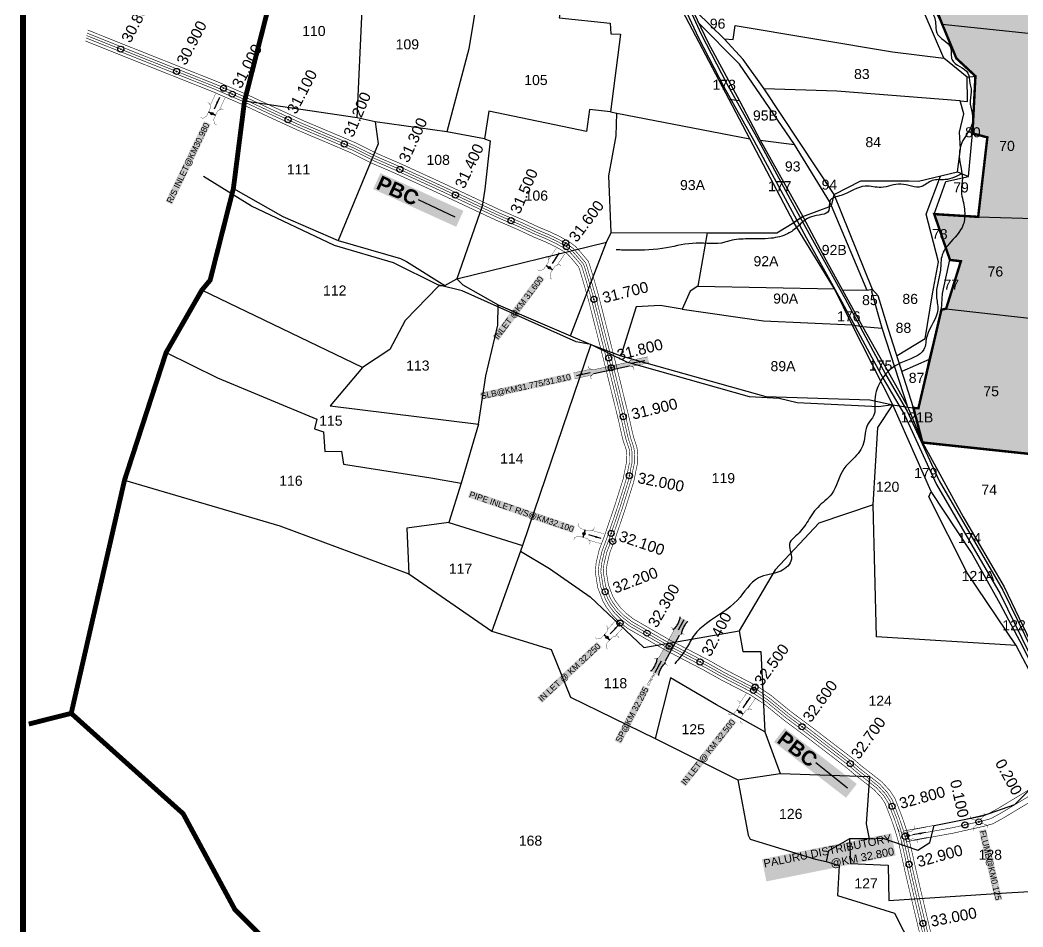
# Model space of a CAD drawing. Header units: inches. Extents: x 198958 to 218693, y 1596361 to 1611769.
# Drawn here: x 199244 to 200891, y 1601544 to 1603033 of the extents above; entities that cross this region are included whole.
import ezdxf
from ezdxf.enums import TextEntityAlignment as Align

# ---------------------------------------------------------------- set-up
doc = ezdxf.new("R2010")
doc.units = ezdxf.units.IN
doc.header["$LTSCALE"] = 15
doc.header["$MEASUREMENT"] = 0
doc.header["$PDMODE"] = 32
doc.header["$PDSIZE"] = 10
doc.linetypes.add('ACAD_ISO02W100', pattern=[15, 12, -3])
doc.linetypes.add('HIDDEN2', pattern=[0.1875, 0.125, -0.0625])
for name, color, linetype in [('CANAL1', 7, 'Continuous'), ('CSMark', 72, 'Continuous'), ('PAPER SIZE', 5, 'Continuous'), ('PLOT', 7, 'Continuous'), ('PLOT NO', 7, 'Continuous'), ('PLOTS NO', 7, 'Continuous'), ('ROAD', 1, 'Continuous'), ('STREAM', 4, 'Continuous'), ('STRUCTURE', 5, 'Continuous'), ('text2', 7, 'Continuous'), ('VILLAGE BOUNDAY', 5, 'Continuous'), ('WUA-11', 3, 'Continuous')]:
    doc.layers.add(name, color=color, linetype=linetype)
doc.styles.get("Standard").update_dxf_attribs({"font": 'arial.ttf'})
doc.dimstyles.get("Standard").update_dxf_attribs({"dimtxt": 0.18, "dimasz": 0.18, "dimexe": 0.18, "dimexo": 0.0625, "dimgap": 0.09, "dimtad": 0, "dimtih": 1, "dimtoh": 1, "dimdec": 4, "dimzin": 0, "dimdsep": 46, "dimtxsty": 'Standard', "dimcen": 0.09, "dimadec": 0, "dimazin": 0, "dimtfac": 1, "dimtdec": 4, "dimtofl": 0, "dimtmove": 0, "dimatfit": 3, "dimfxl": 1, "dimtolj": 1, "dimtzin": 0, "dimarcsym": 0})

# ---------------------------------------------------------------- blocks, each defined once
blk = doc.blocks.new('FLUME')
at = {"layer": 'STRUCTURE'}
for points in [[(-12.6, 11, 0.628, 0.628, 0), (-8.6, 11.2, 0.628, 0.628, 0), (-4.4, 5.4, 0.628, 0.628, 0), (-4, -5.7, 0.628, 0.628, 0), (-7.7, -11.8, 0.628, 0.628, 0), (-11.7, -12, 0, 0, 0)], [(12.6, -11, 0.628, 0.628, 0), (8.6, -11.2, 0.628, 0.628, 0), (4.4, -5.4, 0.628, 0.628, 0), (4, 5.7, 0.628, 0.628, 0), (7.7, 11.8, 0.628, 0.628, 0), (11.7, 12, 0, 0, 0)]]:
    blk.add_lwpolyline(points, format="xyseb", dxfattribs=at)
at = {"layer": 'text2', "color": 2, "linetype": 'Continuous'}
blk.add_circle((0, 0), 1.15, dxfattribs=at)
blk = doc.blocks.new('SP')
at = {"layer": 'STRUCTURE'}
h = blk.add_hatch(dxfattribs=at)
h.set_pattern_fill('DASH', color=256, scale=8, style=0)
edge = h.paths.add_edge_path()
edge.add_spline(control_points=[(769825.7, 1706742.1), (769825.3, 1706741.8), (769823.8, 1706740.8), (769820.9, 1706740.3), (769817, 1706739.7), (769811.4, 1706738.9), (769804, 1706739.7), (769798.4, 1706741), (769795.6, 1706741.6)], knot_values=[0, 0, 0, 0, 1.613557, 5.24513, 8.624976, 13.470124, 22.190216, 30.746377, 30.746377, 30.746377, 30.746377], degree=3, periodic=0)
edge.add_line((769795.6, 1706741.6), (769792.6, 1706739.6))
edge.add_line((769792.6, 1706739.6), (769732.6, 1706739.6))
edge.add_line((769732.6, 1706739.6), (769729.6, 1706741.6))
edge.add_spline(control_points=[(769729.6, 1706741.6), (769726.9, 1706740.9), (769721.3, 1706739.5), (769713.9, 1706738.5), (769708.3, 1706739.1), (769704.4, 1706739.6), (769701.5, 1706740), (769700, 1706741), (769699.5, 1706741.3)], knot_values=[0, 0, 0, 0, 8.556161, 17.276253, 22.121402, 25.501247, 29.13282, 30.746377, 30.746377, 30.746377, 30.746377], degree=3, periodic=0)
edge.add_line((769699.5, 1706741.3), (769699.5, 1706722.1))
edge.add_spline(control_points=[(769699.5, 1706722.1), (769700, 1706722.4), (769701.4, 1706723.4), (769704.3, 1706724), (769708.2, 1706724.5), (769713.8, 1706725.3), (769721.2, 1706724.5), (769726.8, 1706723.3), (769729.6, 1706722.6)], knot_values=[0, 0, 0, 0, 1.613557, 5.24513, 8.624976, 13.470124, 22.190216, 30.746377, 30.746377, 30.746377, 30.746377], degree=3, periodic=0)
edge.add_line((769729.6, 1706722.6), (769732.6, 1706724.6))
edge.add_line((769732.6, 1706724.6), (769792.6, 1706724.6))
edge.add_line((769792.6, 1706724.6), (769795.6, 1706722.6))
edge.add_spline(control_points=[(769795.6, 1706722.6), (769798.4, 1706723.3), (769803.9, 1706724.8), (769811.3, 1706725.8), (769817, 1706725.1), (769820.9, 1706724.7), (769823.8, 1706724.2), (769825.2, 1706723.3), (769825.7, 1706723)], knot_values=[0, 0, 0, 0, 8.556161, 17.276253, 22.121402, 25.501247, 29.13282, 30.746377, 30.746377, 30.746377, 30.746377], degree=3, periodic=0)
edge.add_line((769825.7, 1706723), (769825.7, 1706742.1))
h.paths.add_polyline_path([(769764.2, 1706732.1, -1), (769761.1, 1706732.1, -1)], flags=0)
h.paths.add_polyline_path([(769761.1, 1706732.1, 1), (769764.2, 1706732.1, 1)], flags=16)
at = {"layer": 'STRUCTURE', "const_width": 0.628}
for points in [[(769726.6, 1706747.6), (769726.6, 1706743.6), (769732.6, 1706739.6), (769792.6, 1706739.6), (769798.6, 1706743.6), (769798.6, 1706747.6)], [(769726.6, 1706716.6), (769726.6, 1706720.6), (769732.6, 1706724.6), (769792.6, 1706724.6), (769798.6, 1706720.6), (769798.6, 1706716.6)]]:
    blk.add_lwpolyline(points, dxfattribs=at)
at = {"layer": 'STRUCTURE', "color": 3}
blk.add_lwpolyline([(769732.6, 1706724.6), (769792.6, 1706724.6)], dxfattribs=at)
blk.add_lwpolyline([(769732.6, 1706724.6), (769792.6, 1706724.6)], dxfattribs=at)
at = {"layer": 'STRUCTURE', "color": 0}
blk.add_circle((769762.6, 1706732.1), 1.55, dxfattribs=at)
at = {"layer": 'STRUCTURE'}
for points in [[(769699.5, 1706741.3), (769700.9, 1706740.5), (769704.4, 1706739.6), (769707.8, 1706739.2), (769712.6, 1706738.8), (769721.3, 1706739.7), (769729.6, 1706741.6)], [(769825.7, 1706742.1), (769824.3, 1706741.3), (769820.8, 1706740.3), (769817.5, 1706739.8), (769812.7, 1706739.2), (769804, 1706739.9), (769795.6, 1706741.6)], [(769699.5, 1706722.1), (769700.9, 1706723), (769704.4, 1706724), (769707.7, 1706724.5), (769712.5, 1706725), (769721.2, 1706724.4), (769729.6, 1706722.6)], [(769825.7, 1706723), (769824.3, 1706723.8), (769820.8, 1706724.7), (769817.4, 1706725.1), (769812.6, 1706725.5), (769803.9, 1706724.6), (769795.6, 1706722.6)]]:
    blk.add_spline(points, degree=3, dxfattribs=at)
at = {"layer": 'STRUCTURE', "color": 0}
blk.add_text('STREAM', height=5, dxfattribs=at).set_placement((769684.3, 1706732.1), align=Align.MIDDLE_CENTER)
for points in [[(769727.4, 1706732.1), (769700.8, 1706732.1)], [(769824.4, 1706732.1), (769800.5, 1706732.1)]]:
    blk.add_leader(points, dimstyle='Standard', override={"dimasz": 10, "dimgap": 0.09, "dimtad": 0}, dxfattribs=at)
blk = doc.blocks.new('OT')
at = {"layer": 'STRUCTURE', "color": 190}
for points, const_width in [([(769775.2, 1706601.8), (769775.2, 1706597.8), (769769.2, 1706593.8), (769761.8, 1706593.8), (769754.4, 1706593.8), (769748.4, 1706597.8), (769748.4, 1706601.8)], 0.5), ([(769751.4, 1706595.8), (769729.4, 1706595.8)], 0.5), ([(769748.4, 1706573), (769748.4, 1706577), (769754.4, 1706581), (769761.8, 1706581), (769761.8, 1706581), (769761.8, 1706581), (769769.2, 1706581), (769775.2, 1706577), (769775.2, 1706573)], 0.5), ([(769761.8, 1706593.8), (769761.8, 1706581)], 2.5), ([(769751.4, 1706579), (769729.4, 1706579)], 0.5)]:
    blk.add_lwpolyline(points, dxfattribs=dict(at, const_width=const_width))
at = {"layer": 'STRUCTURE', "color": 0}
blk.add_circle((769761.8, 1706587.4), 1.87, dxfattribs=at)
blk.add_leader([(769732.6, 1706587.4), (769753.8, 1706587.4)], dimstyle='Standard', override={"dimasz": 10, "dimgap": 0.09, "dimtad": 0}, dxfattribs=at)
blk = doc.blocks.new('SLB')
at = {"layer": 'STRUCTURE'}
h = blk.add_hatch(dxfattribs=at)
h.set_pattern_fill('DOTS', color=6, scale=20, angle=320.3722, style=0)
h.set_pattern_definition([(320.372247934, (-159.4327, -72.9564), (1.2786241598, 0.5641323054), [0, -1.25])])
h.paths.add_polyline_path([(769699.5, 1706871.1), (769699.5, 1706861.1), (769729.1, 1706861.1), (769732.1, 1706863.1), (769792.1, 1706863.1), (769795.1, 1706861.1), (769824.7, 1706861.1), (769824.7, 1706871.1), (769795.1, 1706871.1), (769792.1, 1706869.1), (769732.1, 1706869.1), (769729.1, 1706871.1)])
at = {"layer": 'STRUCTURE', "color": 6, "const_width": 0.628}
for points in [[(769726.1, 1706877.1), (769726.1, 1706873.1), (769732.1, 1706869.1), (769792.1, 1706869.1), (769798.1, 1706873.1), (769798.1, 1706877.1)], [(769726.1, 1706855.1), (769726.1, 1706859.1), (769732.1, 1706863.1), (769792.1, 1706863.1), (769798.1, 1706859.1), (769798.1, 1706855.1)]]:
    blk.add_lwpolyline(points, dxfattribs=at)
at = {"layer": 'STRUCTURE', "color": 6, "linetype": 'ACAD_ISO02W100', "ltscale": 0.5, "const_width": 0.5}
for points in [[(769699.5, 1706871.1), (769729.1, 1706871.1)], [(769699.5, 1706861.1), (769729.1, 1706861.1)], [(769795.1, 1706871.1), (769824.7, 1706871.1)], [(769795.1, 1706861.1), (769824.7, 1706861.1)]]:
    blk.add_lwpolyline(points, dxfattribs=at)
at = {"layer": 'STRUCTURE', "color": 6}
blk.add_lwpolyline([(769732.1, 1706863.1), (769792.1, 1706863.1)], dxfattribs=at)
blk.add_lwpolyline([(769732.1, 1706863.1), (769792.1, 1706863.1)], dxfattribs=at)
at = {"layer": 'STRUCTURE', "color": 0}
blk.add_circle((769762.1, 1706866.1), 1.24, dxfattribs=at)
for points in [[(769703.8, 1706866), (769726.7, 1706866)], [(769818.6, 1706865.8), (769795.7, 1706865.8)]]:
    blk.add_leader(points, dimstyle='Standard', override={"dimasz": 10, "dimgap": 0.09, "dimtad": 0}, dxfattribs=at)
blk = doc.blocks.new('PBC')
at = {"layer": 'STRUCTURE', "color": 5, "insert": (13.6, 8.7), "char_height": 30, "width": 181.057, "attachment_point": 1, "rotation": 325.6347, "bg_fill": 1, "box_fill_scale": 1.1, "bg_fill_color": 7, "bg_fill_true_color": 16777215, "bg_fill_transparency": 0}
blk.add_mtext('{\\fArial|b1|i0|c0|p34;\\C256;PBC}', dxfattribs=at)
at = {"layer": 'PAPER SIZE'}
blk.add_leader([(148.6, -102.5), (80.6, -54.7)], dimstyle='Standard', override={"dimasz": 40, "dimgap": 0.09, "dimtad": 0, "dimtfill": 2, "dimtfillclr": 5}, dxfattribs=at)

msp = doc.modelspace()

# ---------------------------------------------------------------- hatches: boundary and pattern name
at = {"layer": 'PLOTS NO'}
h = msp.add_hatch(color=2, dxfattribs=at)
h.dxf.hatch_style = 1
h.paths.add_polyline_path([(200725.6, 1602339.5), (200710.8, 1602396.2), (200719, 1602395.7), (200756.8, 1602557.6), (200764.5, 1602559.1), (200788.7, 1602637), (200770.8, 1602639.2), (200745, 1602714.4), (200817.1, 1602709.9), (200832.2, 1602840.4), (200807.8, 1602846.8), (200812.6, 1602940.9), (200781.3, 1602970.1), (200758.1, 1603026.1), (200711.8, 1603141.3), (200704, 1603241.1), (200682.8, 1603267.8), (200681.4, 1603301.6), (200631.5, 1603376.9), (200565.4, 1603381.9), (200585.6, 1603341.4), (200583.2, 1603337.8), (200544.1, 1603390.1), (200491.1, 1603496.7), (200549.6, 1603576.1), (200560.3, 1603651.8), (200552.9, 1603692.6), (200569.6, 1603729.8), (200921.3, 1603693.6), (200930.2, 1603710.2), (200997.1, 1603705.1), (201005, 1603774.3), (201017.6, 1603874.8), (201093.3, 1603861.2), (201264.2, 1603824.2), (201296.7, 1603810.5), (201301.3, 1603808.7), (201393.5, 1603788.6), (201410.8, 1603786.7), (201566.6, 1603764.8), (201700.1, 1603744.8), (201689.9, 1603705), (201672.5, 1603646.1), (201612.7, 1603461.2), (201567.8, 1603330.8), (201519.4, 1603186.5), (201478.2, 1603069.5), (201422, 1602914.1), (201342.4, 1602695.7), (201292.9, 1602556.5), (201219.9, 1602362.9), (201195, 1602323.1), (200956.3, 1602329), (200947, 1602329), (200948.7, 1602315.7)])

# ---------------------------------------------------------------- linework, layer by layer
at = {"color": 3}
for p in [(199409.3, 1602985.2), (199578, 1602921, 56), (199592.4, 1602911.3), (199684.1, 1602869.4), (200140, 1602667, 53), (200186.2, 1602574.5), (200214.6, 1602462.1), (200217, 1602177, 50), (200229, 1602043, 49), (200310, 1602005, 48), (200451, 1601938, 46), (200448.2, 1601932.6), (200697, 1601693, 45), (200726.4, 1601550)]:
    msp.add_point(p, dxfattribs=at)
at = {"layer": 'CANAL1', "color": 5, "const_width": 1}
for points in [[(199353.9, 1603011.6), (199410.8, 1602988.9), (199442.5, 1602976.2), (199565.8, 1602927.2), (199615.8, 1602905.6), (199657.4, 1602886.1), (199685.7, 1602873), (199706.8, 1602863.4), (199755.6, 1602842.7), (199792.2, 1602827.1), (199827.5, 1602809.6), (199865.5, 1602793.1), (199938.9, 1602759.4), (200029.2, 1602717), (200067.6, 1602700.5), (200092.7, 1602688.7), (200111.7, 1602680.8), (200128.6, 1602672.7), (200144.1, 1602664), (200152.2, 1602658), (200160.3, 1602649), (200172.6, 1602634.3), (200175.1, 1602627.5), (200176.8, 1602621.6), (200180.8, 1602608.4), (200189.2, 1602579.1), (200190.1, 1602575.5), (200217.9, 1602465.6), (200239.9, 1602375.7), (200245, 1602353.2), (200247, 1602345.3), (200249.5, 1602338.2), (200252, 1602329.9), (200253, 1602322.4), (200252.6, 1602315.7), (200252.6, 1602305.5), (200252.5, 1602304.7), (200250.1, 1602293.5), (200250, 1602292.6), (200246.9, 1602276.6), (200232.9, 1602231.9), (200215.6, 1602181), (200207.4, 1602159.5), (200202.7, 1602140.1), (200201.5, 1602127.6), (200205.2, 1602104.6), (200212.7, 1602084.8), (200217.3, 1602076.7), (200226.3, 1602064.7), (200236.2, 1602055), (200249, 1602045.2), (200310.3, 1602009.9), (200372.9, 1601977.3), (200400.9, 1601961.6), (200450, 1601936.1), (200450.8, 1601935.8), (200473.6, 1601920.5), (200506.3, 1601893.9), (200539, 1601869.6), (200600.7, 1601822.4), (200610.5, 1601814.8), (200623.4, 1601803.8), (200638.5, 1601792), (200655.6, 1601778.6), (200668.4, 1601764.6), (200676.1, 1601752.6), (200679.9, 1601742.9), (200686.9, 1601724.7), (200693.7, 1601704.9), (200699.1, 1601685.8), (200711.5, 1601630.5), (200720.6, 1601591.7), (200730.3, 1601550.9), (200740.5, 1601508.2)], [(199352.2, 1603003.6), (199407.8, 1602981.5), (199439.5, 1602968.8), (199562.7, 1602919.8), (199612.5, 1602898.3), (199654, 1602878.8), (199682.4, 1602865.7), (199703.5, 1602856), (199752.5, 1602835.3), (199788.8, 1602819.9), (199824.1, 1602802.3), (199862.2, 1602785.8), (199935.6, 1602752.2), (200025.9, 1602709.8), (200064.3, 1602693.2), (200089.5, 1602681.4), (200108.5, 1602673.5), (200124.9, 1602665.6), (200139.7, 1602657.3), (200146.8, 1602652), (200154.3, 1602643.8), (200165.6, 1602630.3), (200167.5, 1602625), (200169.1, 1602619.4), (200173.1, 1602606.2), (200181.5, 1602577), (200182.3, 1602573.6), (200210.1, 1602463.7), (200232.1, 1602373.9), (200237.2, 1602351.3), (200239.3, 1602343), (200241.9, 1602335.7), (200244.2, 1602328.2), (200244.9, 1602322.2), (200244.6, 1602315.9), (200244.6, 1602305.8), (200242.1, 1602294.6), (200242.1, 1602293.6), (200239.1, 1602278.6), (200225.3, 1602234.4), (200208, 1602183.8), (200199.7, 1602161.9), (200194.8, 1602141.4), (200193.4, 1602127.3), (200197.4, 1602102.5), (200205.4, 1602081.4), (200210.6, 1602072.3), (200220.3, 1602059.4), (200231, 1602048.9), (200244.5, 1602038.5), (200306.5, 1602002.8), (200369.1, 1601970.2), (200397.1, 1601954.5), (200446.4, 1601929), (200446.7, 1601928.9), (200468.8, 1601914.1), (200501.4, 1601887.6), (200534.2, 1601863.3), (200595.9, 1601816), (200605.5, 1601808.6), (200618.4, 1601797.6), (200633.6, 1601785.7), (200650.1, 1601772.7), (200662, 1601759.7), (200668.9, 1601748.9), (200672.4, 1601740), (200679.4, 1601722), (200686.1, 1601702.5), (200691.4, 1601683.8), (200703.7, 1601628.7), (200712.8, 1601589.8), (200722.5, 1601549), (200732.7, 1601506.3)]]:
    msp.add_lwpolyline(points, dxfattribs=at)
at = {"layer": 'CANAL1', "color": 200, "const_width": 1}
for points in [[(199355, 1603016.6), (199412.6, 1602993.5), (199444.3, 1602980.9), (199567.7, 1602931.8), (199617.8, 1602910.1), (199659.5, 1602890.6), (199687.8, 1602877.6), (199708.8, 1602867.9), (199757.6, 1602847.3), (199794.3, 1602831.7), (199829.6, 1602814.1), (199867.5, 1602797.7), (199941, 1602764), (200031.2, 1602721.6), (200069.6, 1602705.1), (200094.8, 1602693.3), (200113.8, 1602685.4), (200130.9, 1602677.2), (200146.8, 1602668.2), (200155.6, 1602661.7), (200164.1, 1602652.3), (200177, 1602636.9), (200179.8, 1602629), (200181.6, 1602623.1), (200185.6, 1602609.9), (200194, 1602580.4), (200194.9, 1602576.7), (200222.7, 1602466.9), (200244.8, 1602376.9), (200249.8, 1602354.4), (200251.8, 1602346.8), (200254.2, 1602339.8), (200256.9, 1602331), (200258, 1602322.6), (200257.6, 1602315.6), (200257.6, 1602305.4), (200257.5, 1602304), (200255.1, 1602292.8), (200255, 1602292), (200251.7, 1602275.4), (200237.6, 1602230.4), (200220.3, 1602179.3), (200212.1, 1602158.1), (200207.7, 1602139.2), (200206.5, 1602127.7), (200210, 1602105.9), (200217.2, 1602086.9), (200221.5, 1602079.4), (200230.1, 1602068), (200239.5, 1602058.8), (200251.8, 1602049.3), (200312.7, 1602014.2), (200375.3, 1601981.7), (200403.2, 1601966), (200452.3, 1601940.6), (200453.3, 1601940.1), (200476.6, 1601924.6), (200509.4, 1601897.9), (200542, 1601873.6), (200603.8, 1601826.3), (200613.7, 1601818.7), (200626.6, 1601807.6), (200641.6, 1601796), (200659, 1601782.3), (200672.4, 1601767.7), (200680.6, 1601754.9), (200684.5, 1601744.7), (200691.6, 1601726.4), (200698.5, 1601706.4), (200704, 1601687), (200716.4, 1601631.6), (200725.5, 1601592.8), (200735.2, 1601552), (200745.3, 1601509.4)], [(199351.2, 1602998.7), (199405.9, 1602976.8), (199437.7, 1602964.1), (199560.8, 1602915.2), (199610.4, 1602893.7), (199651.9, 1602874.3), (199680.3, 1602861.2), (199701.5, 1602851.5), (199750.5, 1602830.7), (199786.7, 1602815.3), (199822, 1602797.8), (199860.2, 1602781.3), (199933.5, 1602747.6), (200023.9, 1602705.2), (200062.2, 1602688.6), (200087.5, 1602676.8), (200106.4, 1602668.9), (200122.6, 1602661.2), (200137, 1602653.1), (200143.4, 1602648.3), (200150.5, 1602640.5), (200161.1, 1602627.7), (200162.7, 1602623.4), (200164.3, 1602617.9), (200168.3, 1602604.8), (200176.6, 1602575.7), (200177.5, 1602572.3), (200205.3, 1602462.5), (200227.3, 1602372.8), (200232.3, 1602350.1), (200234.5, 1602341.5), (200237.1, 1602334.2), (200239.3, 1602327.2), (200239.9, 1602322), (200239.6, 1602316.1), (200239.6, 1602306.3), (200237.2, 1602295.3), (200237.1, 1602294.2), (200234.3, 1602279.8), (200220.5, 1602236), (200203.3, 1602185.5), (200194.9, 1602163.4), (200189.9, 1602142.2), (200188.4, 1602127.2), (200192.5, 1602101.2), (200200.9, 1602079.2), (200206.4, 1602069.6), (200216.5, 1602056.1), (200227.7, 1602045.2), (200241.7, 1602034.3), (200304, 1601998.5), (200366.7, 1601965.8), (200394.7, 1601950.1), (200444.1, 1601924.6), (200444.2, 1601924.5), (200465.9, 1601910.1), (200498.3, 1601883.7), (200531.2, 1601859.3), (200592.8, 1601812), (200602.3, 1601804.7), (200615.2, 1601793.7), (200630.5, 1601781.8), (200646.7, 1601769), (200658.1, 1601756.7), (200664.5, 1601746.7), (200667.8, 1601738.2), (200674.7, 1601720.3), (200681.3, 1601701), (200686.5, 1601682.6), (200698.8, 1601627.6), (200708, 1601588.7), (200717.7, 1601547.9), (200727.9, 1601505.1)], [(200695.4, 1601701.9), (200773.5, 1601716.1), (200802.4, 1601722.5), (200821.9, 1601726.9), (200834.4, 1601730.4), (200850.2, 1601739), (200947.2, 1601797.7)], [(200698.6, 1601684.1), (200777.1, 1601698.4), (200806.3, 1601705), (200826.3, 1601709.4), (200841.2, 1601713.6), (200859.2, 1601723.4), (200956.2, 1601782.1)]]:
    msp.add_lwpolyline(points, dxfattribs=at)
at = {"layer": 'CANAL1', "color": 1, "linetype": 'HIDDEN2', "ltscale": 4, "const_width": 1}
for points in [[(199353.1, 1603007.6), (199409.3, 1602985.2), (199441, 1602972.5), (199564.3, 1602923.5), (199614.1, 1602901.9), (199655.7, 1602882.4), (199684.1, 1602869.4), (199705.1, 1602859.7), (199754.1, 1602839), (199790.5, 1602823.5), (199825.8, 1602805.9), (199863.8, 1602789.5), (199937.3, 1602755.8), (200027.5, 1602713.4), (200065.9, 1602696.8), (200091.1, 1602685), (200110.1, 1602677.1), (200126.7, 1602669.2), (200141.9, 1602660.7), (200149.5, 1602655), (200157.3, 1602646.4), (200169.1, 1602632.3), (200171.3, 1602626.2), (200173, 1602620.5), (200177, 1602607.3), (200185.3, 1602578.1), (200186.2, 1602574.5), (200214, 1602464.7), (200236, 1602374.8), (200241.1, 1602352.2), (200243.2, 1602344.2), (200245.7, 1602337), (200248.1, 1602329.1), (200248.9, 1602322.3), (200248.6, 1602315.8), (200248.6, 1602305.6), (200248.6, 1602305.2), (200246.1, 1602294.1), (200246.1, 1602293.1), (200243, 1602277.6), (200229.1, 1602233.2), (200211.8, 1602182.4), (200203.5, 1602160.7), (200198.8, 1602140.7), (200197.5, 1602127.5), (200201.3, 1602103.5), (200209.1, 1602083.1), (200213.9, 1602074.5), (200223.3, 1602062), (200233.6, 1602052), (200246.8, 1602041.8), (200308.4, 1602006.3), (200371, 1601973.7), (200399, 1601958.1), (200448.2, 1601932.6), (200448.8, 1601932.3), (200471.2, 1601917.3), (200503.9, 1601890.8), (200536.6, 1601866.4), (200598.3, 1601819.2), (200608, 1601811.7), (200620.9, 1601800.7), (200636, 1601788.9), (200652.9, 1601775.6), (200665.2, 1601762.2), (200672.5, 1601750.8), (200676.1, 1601741.4), (200683.2, 1601723.3), (200689.9, 1601703.7), (200695.2, 1601684.8), (200707.6, 1601629.6), (200716.7, 1601590.7), (200726.4, 1601550), (200736.6, 1601507.3)], [(200697, 1601693), (200775.3, 1601707.2), (200804.4, 1601713.8), (200824.1, 1601718.2), (200837.8, 1601722), (200854.7, 1601731.2), (200951.7, 1601789.9)]]:
    msp.add_lwpolyline(points, dxfattribs=at)
at = {"layer": 'PLOT'}
for points in [[(199857.6, 1603979.4), (199915.7, 1603866.2), (199931.6, 1603832.2), (199985.4, 1603737.3), (200042.6, 1603633.2), (200073.8, 1603576.8), (200153, 1603424), (200226.8, 1603292.1), (200258.8, 1603230.2), (200331.9, 1603084.1), (200373.9, 1602995.8), (200425.4, 1602900.3), (200459.4, 1602836), (200529.4, 1602710.7), (200567, 1602639.3), (200594.5, 1602589.3), (200627.4, 1602529.8), (200686.2, 1602425.3), (200701.7, 1602397.4), (200725.6, 1602339.5), (200792.3, 1602217.3), (200859.8, 1602102.4), (200908.6, 1602000.6), (200929.2, 1601965.1)], [(201144.4, 1601506.1), (201114.3, 1601558.8), (201047.6, 1601696.4), (201040.6, 1601705.4), (200967.5, 1601847.4), (200891, 1602003.7), (200853.3, 1602074.8), (200806, 1602158.9), (200739.8, 1602259), (200676.9, 1602401.3), (200610.2, 1602532.6), (200581.3, 1602591.9), (200514.3, 1602700.8), (200442.4, 1602837.9), (200408.1, 1602902.5), (200326.3, 1603058.4), (200316, 1603082.2), (200243, 1603228), (200139, 1603425), (200093.6, 1603501.7), (200060.1, 1603575.1), (199916.2, 1603834.8), (199852.5, 1603948.5)], [(200710.8, 1602396.2), (200719, 1602395.7), (200736.9, 1602475.5), (200756.8, 1602557.6), (200758.7, 1602584), (200770.8, 1602639.2), (200745, 1602714.4), (200763.8, 1602767.7), (200801.3, 1602775.9), (200807.8, 1602846.8), (200812.6, 1602940.9), (200781.3, 1602970.1), (200758.1, 1603026.1), (200745.6, 1603050.9), (200711.8, 1603141.3), (200704, 1603241.1), (200682.8, 1603267.8), (200681.4, 1603301.6), (200631.5, 1603376.9), (200565.4, 1603381.9), (200536.1, 1603433.8), (200540, 1603488.5), (200908.9, 1603470.1)], [(200799.3, 1602939.2), (200760.6, 1602970.6), (200728.7, 1603045.5), (200695.5, 1603140.9), (200650.6, 1603248.3), (200631, 1603291.5), (200649.1, 1603307)], [(200202.7, 1603221), (200166.1, 1603222.4), (200165.1, 1603212.2), (200144.8, 1603101.7), (200132.8, 1603059), (200129.2, 1603036.7), (200213.1, 1603027.7), (200214, 1603010.2), (200230, 1603010), (200213.4, 1602882.1), (200223.8, 1602880), (200442.4, 1602837.9)], [(199797.5, 1602872.6), (199808.5, 1603110.6), (199674, 1603141)], [(199996, 1603079.4), (199980.7, 1602985.7), (199944.6, 1602849.6)], [(200701.7, 1602397.4), (200710.8, 1602396.2), (200669.9, 1602524.8), (200653.1, 1602580.4), (200643.7, 1602590.8), (200580.7, 1602746.6), (200465.9, 1602919.9), (200431.2, 1602968), (200400, 1603002), (200354.5, 1603046.4), (200331.9, 1603084.1)], [(200576.1, 1602727.8), (200573.1, 1602735), (200515.4, 1602828.7), (200425.4, 1602960.3), (200357, 1603029.7)], [(200758.1, 1603026.1), (200899.2, 1603011.4)], [(200400, 1603002), (200415.1, 1603000.8), (200418.3, 1603023.9), (200676.4, 1602980.8), (200760.6, 1602970.6)], [(200783.4, 1602783.6), (200788.3, 1602821.8), (200786.7, 1602848.8), (200793.3, 1602879.2), (200787.7, 1602900.2), (200799.4, 1602899.3), (200799.3, 1602939.2), (200812.6, 1602940.9)], [(200787.7, 1602900.2), (200585.1, 1602916.4), (200465.9, 1602919.9)], [(200213.4, 1602882.1), (200178.7, 1602886.2), (200174, 1602849.9), (200013.7, 1602883.4), (200006.8, 1602838.2), (199944.6, 1602849.6), (199826.9, 1602866), (199797.5, 1602872.6), (199612.5, 1602899.6)], [(200425.4, 1602900.3), (200408.1, 1602902.5)], [(200214.4, 1602684.2), (200210.7, 1602777.3), (200222.8, 1602842.9), (200223.8, 1602880)], [(199826.9, 1602866), (199832.1, 1602829.6), (199766.3, 1602671.2)], [(200807.8, 1602846.8), (200832.2, 1602840.4), (200817.1, 1602709.9), (200927.3, 1602706.8), (200935.6, 1602708.2)], [(200006.8, 1602838.2), (200015.7, 1602834.8), (200006.9, 1602755.6), (200002.6, 1602727.7), (199961.1, 1602608.4)], [(200459.4, 1602836), (200515.4, 1602828.7)], [(200580.7, 1602746.6), (200624.2, 1602769.1), (200703, 1602768.8), (200719.1, 1602768.4), (200783.4, 1602783.6), (200801.3, 1602775.9)], [(200730.3, 1602509.4), (200741.9, 1602583.3), (200751.9, 1602635.8), (200732, 1602714.1), (200755.3, 1602776.8)], [(199594.3, 1602756.5), (199675.2, 1602710.6), (199766.3, 1602671.2), (199868.6, 1602641.3), (199878.4, 1602636.4), (199941.4, 1602597.3), (199961.1, 1602608.4), (200206.7, 1602668.5), (200214.4, 1602684.2), (200372.1, 1602683.4), (200486.6, 1602683.7), (200514.3, 1602700.8), (200529.4, 1602710.7), (200576.1, 1602727.8), (200580.7, 1602746.6)], [(200635, 1602589), (200576.1, 1602727.8)], [(200817.1, 1602709.9), (200745, 1602714.4)], [(200529.4, 1602710.7), (200514.3, 1602700.8)], [(200372.1, 1602683.4), (200357, 1602596.1), (200344.4, 1602587.7), (200331.2, 1602558.4), (200295.1, 1602564.5), (200255.6, 1602562.1), (200230.2, 1602482)], [(200148, 1602514.4), (200206.7, 1602668.5)], [(200770.8, 1602639.2), (200788.7, 1602637), (200764.5, 1602559.1), (200756.8, 1602557.6)], [(199941.4, 1602597.3), (199941.4, 1602597.3), (199931.2, 1602595.9), (199876.2, 1602539.7), (199850.9, 1602492.4), (199806, 1602462.4), (199753, 1602399.8), (199996.5, 1602369.4), (200008.6, 1602448.9), (200028.5, 1602531.9), (200029.1, 1602565.5)], [(199961.1, 1602608.4), (199970.8, 1602598.1), (200029.1, 1602565.5), (200148, 1602514.4), (200180.9, 1602500.3), (200230.2, 1602482), (200468.4, 1602414.8), (200639.3, 1602409.4), (200676.9, 1602401.3)], [(199806, 1602462.4), (199542.5, 1602589.7)], [(200357, 1602596.1), (200581.3, 1602591.9)], [(200643.7, 1602590.8), (200635, 1602589), (200594.5, 1602589.3)], [(200701.7, 1602397.4), (200659.3, 1602526.9), (200642.7, 1602586.9), (200643.7, 1602590.8)], [(200331.2, 1602558.4), (200464.6, 1602539), (200610.2, 1602532.6)], [(200764.5, 1602559.1), (200949.9, 1602538)], [(200610.2, 1602532.6), (200627.4, 1602529.8)], [(200627.4, 1602529.8), (200659.3, 1602526.9)], [(200180.9, 1602500.3), (200068.7, 1602170.5)], [(200730.3, 1602509.4), (200683.9, 1602482)], [(199483.8, 1602487.2), (199568.1, 1602445.7), (199731.2, 1602377.6), (199727.4, 1602361.8), (199742, 1602357.1), (199744.3, 1602324.8), (199772, 1602325), (199775, 1602303.7), (199918.6, 1602281.4), (199968.2, 1602273)], [(200736.9, 1602475.5), (200692, 1602456.3)], [(200879.5, 1602006), (200650.2, 1602020.6), (200644.8, 1602237.3), (200652.2, 1602364.2), (200676.9, 1602401.3)], [(200676.9, 1602401.3), (200701.7, 1602397.4)], [(200725.6, 1602339.5), (200710.8, 1602396.2)], [(199996.5, 1602369.4), (199968.2, 1602273), (199947.8, 1602208.2), (199878.9, 1602198.9), (199882.5, 1602123.7)], [(200958.1, 1602315.5), (200948.7, 1602315.7), (200725.6, 1602339.5)], [(199415.5, 1602277.6), (199670.8, 1602202.5), (199882.5, 1602123.7), (200018.7, 1602029.9), (200116, 1601999.9), (200147.8, 1601921.3), (200287, 1601853.7), (200422.3, 1601785.9), (200439.5, 1601695.1), (200443, 1601688.5), (200550.1, 1601655.7), (200567.8, 1601651.9), (200589, 1601644.9), (200586.2, 1601595.6), (200679.6, 1601566.7), (200708.1, 1601510.9), (200666.4, 1601507.5), (200491.7, 1601499.8), (200610, 1601442), (200585.5, 1601493.7), (200633.5, 1601478.7), (200643, 1601504.4)], [(200610, 1601442), (200703.5, 1601352.5), (200760.4, 1601323.6), (200806.6, 1601320.8), (200855.4, 1601303.2), (200881.7, 1601299), (200901, 1601385.1), (200911.4, 1601459), (200927.9, 1601456.5), (200948, 1601530.1), (200944.1, 1601564.8), (200973.1, 1601606), (200982.6, 1601604.1), (201022.9, 1601613.9), (201005.5, 1601677.8), (200982.1, 1601778.2), (200969, 1601813.5), (200911.7, 1601945.1), (200879.5, 1602006), (200799, 1602125.6), (200736, 1602250.4), (200739.8, 1602259)], [(200644.8, 1602237.3), (200555.5, 1602206.8), (200484, 1602130.6), (200424.9, 1602030.3)], [(199947.8, 1602208.2), (200068.7, 1602170.5), (200065.5, 1602161.3), (200018.7, 1602029.9)], [(200065.5, 1602161.3), (200113.4, 1602132.9), (200180, 1602086.4), (200268.1, 1602003.2), (200424.9, 1602030.3), (200430.7, 1601996.2), (200460.5, 1601996.2), (200466.6, 1601864.4), (200492.1, 1601796.4)], [(200466.6, 1601864.4), (200387.7, 1601909.1), (200311.8, 1601953.2), (200287, 1601853.7)], [(200638, 1601689), (200660.5, 1601689.8), (200718.3, 1601670.1), (200737.9, 1601682.6), (200745, 1601711), (200824.3, 1601726.5), (200877.4, 1601745.4), (200934.8, 1601802), (200969, 1601813.5)], [(200422.3, 1601785.9), (200492.1, 1601796.4), (200638.5, 1601791.2), (200633.3, 1601713.5), (200638, 1601689), (200605.8, 1601689.1), (200571.1, 1601669), (200567.8, 1601651.9)], [(200605.8, 1601689.1), (200607.7, 1601648.5), (200669.6, 1601645.7), (200670.2, 1601587.9), (200863.8, 1601600.1), (200911, 1601603.1), (200929.8, 1601620.2), (201005.5, 1601677.8), (201015.8, 1601680.9), (200984.6, 1601793.5)]]:
    msp.add_lwpolyline(points, dxfattribs=at)
at = {"layer": 'ROAD'}
for points in [[(199850.2, 1603968.2), (199896.7, 1603874.1), (199924.3, 1603823.3), (199963.7, 1603756.2), (200023, 1603650.5), (200044.6, 1603606.4), (200143.8, 1603417.6), (200188.1, 1603341.3), (200236.6, 1603252.6), (200266.7, 1603192.6), (200293.2, 1603133.1), (200326.8, 1603071), (200357.9, 1603004), (200399.4, 1602923.2), (200448.7, 1602835.4), (200503.8, 1602733), (200534.9, 1602676.1), (200593.5, 1602570.2), (200661.1, 1602444.7), (200696.3, 1602385), (200748.8, 1602270.4), (200853, 1602091), (200936.2, 1601920.8)], [(199854.8, 1603974.2), (199901.2, 1603880.1), (199928.9, 1603829.3), (199968.3, 1603762.2), (200027.5, 1603656.5), (200049.2, 1603612.4), (200148.3, 1603423.6), (200192.7, 1603347.2), (200241.1, 1603258.5), (200271.3, 1603198.6), (200297.8, 1603139), (200331.4, 1603077), (200362.5, 1603010), (200404, 1602929.1), (200453.3, 1602841.3), (200508.4, 1602739), (200539.5, 1602682.1), (200598, 1602576.2), (200665.6, 1602450.7), (200700.8, 1602390.9), (200753.3, 1602276.4), (200857.5, 1602096.9), (200940.8, 1601926.7)], [(200676.9, 1602401.3), (200653.6, 1602397.8), (200520.2, 1602404.7), (200490.3, 1602411.7), (200441.6, 1602414.2), (200240.5, 1602471.5), (200180.9, 1602500.3), (200156.9, 1602504.8), (199969.9, 1602588.6), (199929.9, 1602598.5), (199857.1, 1602634.2), (199760.5, 1602663), (199624.2, 1602727.3), (199545.2, 1602776.2)]]:
    msp.add_lwpolyline(points, dxfattribs=at)
at = {"layer": 'STREAM'}
msp.add_lwpolyline([(200791.4, 1602773.2), (200789.7, 1602758.6), (200789.7, 1602747.2)], dxfattribs=at)
for points in [[(200541.3, 1604745.1), (200531.9, 1604722), (200521.1, 1604695.5), (200526.6, 1604672.5), (200521.6, 1604645.5), (200519.5, 1604620.2), (200520.8, 1604575.4), (200516.8, 1604522.8), (200521.8, 1604490.8), (200519.7, 1604465.8), (200522.9, 1604431.4), (200514.1, 1604378.1), (200507, 1604342.1), (200504, 1604301), (200502.6, 1604246.7), (200523.5, 1604201.3), (200521.3, 1604166.4), (200530.8, 1604071), (200539.6, 1604034.7), (200534.6, 1604002.6), (200554.9, 1603953.4), (200572.8, 1603927.6), (200602.6, 1603915.4), (200602.8, 1603892.1), (200599.3, 1603848.5), (200602.1, 1603811.8), (200578.1, 1603775), (200572.6, 1603743.5), (200549.2, 1603706.7), (200546.4, 1603673.4), (200546.6, 1603650.6), (200543.5, 1603630.1), (200534.8, 1603608.1), (200524.7, 1603572.9), (200500.1, 1603528.9), (200489.8, 1603507.4), (200487.6, 1603475.8), (200508.3, 1603452.7), (200525.3, 1603404.1), (200543.7, 1603379.9), (200558.4, 1603360.3), (200569.1, 1603337.3), (200604.4, 1603321.2), (200631.3, 1603302.4), (200648.8, 1603280.3), (200669.4, 1603223.5), (200674.4, 1603207.1), (200674.5, 1603199.1), (200688.8, 1603179.2), (200698.5, 1603148.3), (200710.5, 1603134.4), (200723.3, 1603075.7), (200741, 1603046.8), (200747.3, 1603027.5), (200749.1, 1603012.2), (200771.7, 1602987.7), (200774.3, 1602967.6), (200800.4, 1602946), (200803.4, 1602929.2), (200805.7, 1602920), (200803.8, 1602900.2), (200807, 1602880), (200806.9, 1602861.5), (200792.2, 1602835.3), (200786.9, 1602800.2), (200789.3, 1602789.1), (200791.4, 1602773.2)], [(200790.9, 1602781.3), (200763, 1602771), (200741.7, 1602769.6), (200724, 1602759.6), (200690.2, 1602763.7), (200657.8, 1602758.1), (200631.8, 1602760.3), (200592, 1602745.2), (200573.7, 1602735.9), (200571.7, 1602720.5), (200543.4, 1602710.2), (200521.1, 1602694.1), (200504.3, 1602682.2), (200477.3, 1602674.7), (200438.6, 1602673.6), (200409.5, 1602670.6), (200401.3, 1602668.1), (200354, 1602666.7), (200305.6, 1602659.2), (200247, 1602655), (200222.5, 1602655.8)], [(200789.7, 1602747.2), (200794.8, 1602719.2), (200792.6, 1602697.1), (200768.8, 1602665.2), (200758, 1602647.4), (200755.1, 1602622.2), (200748.5, 1602579.9), (200750.9, 1602557.5), (200733.1, 1602514.6), (200728.1, 1602492.3), (200689.9, 1602470.2), (200659.6, 1602444.4), (200647.5, 1602409.4), (200645.4, 1602383.3), (200636.1, 1602369.6), (200629, 1602338.3), (200612, 1602312.8), (200596.6, 1602296.1), (200576.6, 1602255.1), (200553.6, 1602233), (200535.8, 1602207.9), (200518, 1602186), (200508, 1602175.4), (200510.4, 1602148), (200492.9, 1602128.5), (200456.4, 1602117.1), (200421.9, 1602080.9), (200371, 1602042.4), (200351, 1602023.4), (200338.3, 1602002.2), (200318.9, 1601976.1)]]:
    msp.add_spline(points, degree=3, dxfattribs=at)
at = {"layer": 'text2', "color": 5, "const_width": 10}
msp.add_lwpolyline([(199249, 1611176.2), (208233.7, 1611176.2), (208233.7, 1598880.5), (199249, 1598880.5)], close=True, dxfattribs=at)
at = {"layer": 'text2', "color": 5, "linetype": 'Continuous'}
for p in [(199501, 1602948.7), (199776.3, 1602829.5), (199867.7, 1602787.7), (199958.9, 1602745.6), (200050.2, 1602703.6), (200141.2, 1602661.1), (200186.2, 1602574.6), (200210.6, 1602478.3), (200234.3, 1602381.9), (200244.4, 1602284.9), (200214.5, 1602190.2), (200204.7, 1602094.5), (200273.3, 1602026.5), (200360.6, 1601979.2), (200527.9, 1601872.9), (200607, 1601812.5), (200675.8, 1601742.4), (200703.7, 1601647), (200726.4, 1601550)]:
    msp.add_point(p, dxfattribs=at)
at = {"layer": 'text2', "color": 2, "linetype": 'Continuous'}
msp.add_point((200795.4, 1601711.8), dxfattribs=at)
at = {"layer": 'text2', "color": 3}
msp.add_point((200818.2, 1601716.8, 1), dxfattribs=at)
at = {"layer": 'VILLAGE BOUNDAY', "linetype": 'ACAD_ISO02W100', "ltscale": 0.2, "const_width": 8}
msp.add_lwpolyline([(199665.2, 1601504.5), (199596.8, 1601572.7), (199511.8, 1601730.1), (199328, 1601894.9), (199258.3, 1601877.3), (199328, 1601894.9), (199415.5, 1602277.6), (199483.8, 1602487.2), (199542.5, 1602589.7), (199556.1, 1602605.9), (199594.3, 1602756.5), (199612.5, 1602899.6), (199674, 1603141), (199726.7, 1603251.1), (199759.7, 1603353.9), (199763, 1603390.7), (199781.7, 1603498.6), (199840.3, 1603870.5), (199843.3, 1603889), (199852.5, 1603948.5), (199857.6, 1603979.4), (199869.6, 1604046.1)], dxfattribs=at)
at = {"layer": 'WUA-11', "color": 15, "const_width": 4}
msp.add_lwpolyline([(200948.7, 1602315.7), (200725.6, 1602339.5), (200710.8, 1602396.2), (200719, 1602395.7), (200756.8, 1602557.6), (200764.5, 1602559.1), (200788.7, 1602637), (200770.8, 1602639.2), (200745, 1602714.4), (200817.1, 1602709.9), (200832.2, 1602840.4), (200807.8, 1602846.8), (200812.6, 1602940.9), (200781.3, 1602970.1), (200758.1, 1603026.1), (200711.8, 1603141.3)], dxfattribs=at)
at = {"layer": 'WUA-11', "const_width": 3}
msp.add_lwpolyline([(200948.7, 1602315.7), (200725.6, 1602339.5), (200710.8, 1602396.2), (200719, 1602395.7), (200756.8, 1602557.6), (200764.5, 1602559.1), (200788.7, 1602637), (200770.8, 1602639.2), (200745, 1602714.4), (200817.1, 1602709.9), (200832.2, 1602840.4), (200807.8, 1602846.8), (200812.6, 1602940.9), (200781.3, 1602970.1), (200758.1, 1603026.1), (200711.8, 1603141.3)], dxfattribs=at)

# ---------------------------------------------------------------- block references
at = {"layer": 'PAPER SIZE', "xscale": 0.8, "yscale": 0.8, "zscale": 0.8}
for p, rotation in [((199827.4, 1602769.8), 9.922960851066112), ((200488.6, 1601860.9), 356.6731201969778)]:
    msp.add_blockref('PBC', p, dxfattribs=dict(at, rotation=rotation))
at = {"layer": 'STRUCTURE', "color": 0}
for name, p, rotation in [('OT', (-1026577.7, 3017645, 6), 245.1924491724226), ('OT', (-790198.4, 3191417.5, 3), 236.2136645722919), ('SLB', (-190561.1, -228717.8), 12.22812729211588), ('OT', (1401476.9, 3038099.3), 164.3614685855705), ('OT', (-525447, 3327823.4, 49), 227.083368748175), ('OT', (-777074.1, 3198602.3), 235.7528076689002), ('OT', (643361.6, 3420766.8), 190.6011779395919)]:
    msp.add_blockref(name, p, dxfattribs=dict(at, rotation=rotation))
at = {"layer": 'STRUCTURE', "color": 0, "xscale": 0.7999999999999998, "yscale": 0.7999999999999998, "zscale": 0.7999999999999998, "rotation": 61.21146023135175}
msp.add_blockref('SP', (1100377.3, 404766.9, 48), dxfattribs=at)
at = {"layer": 'text2', "color": 2, "linetype": 'Continuous', "rotation": 281.2408969999149}
msp.add_blockref('FLUME', (200818.2, 1601716.8, 1), dxfattribs=at)

# ---------------------------------------------------------------- texts
at = {"layer": 'CSMark', "color": 1}
for s, rotation, p in [('30.800', 62.5159, (199417.1, 1602998.2)), ('30.900', 62.5159, (199507.9, 1602961.5)), ('31.000', 62.5159, (199598.7, 1602923.2)), ('31.100', 62.5807, (199689.2, 1602881.3)), ('31.200', 66.9633, (199782.4, 1602842.6)), ('31.300', 65.3602, (199873.1, 1602801.1)), ('31.400', 64.8442, (199965.2, 1602758.6)), ('31.500', 66.6738, (200056.1, 1602716.8)), ('31.600', 53.1217, (200150.7, 1602672.1)), ('31.700', 14.1865, (200200.5, 1602576.7)), ('31.800', 14.1865, (200224.3, 1602482.6)), ('31.900', 13.7862, (200248.2, 1602385.6)), ('32.000', 348.7875, (200258.5, 1602282)), ('32.100', 341.1892, (200228.5, 1602186.9)), ('32.200', 20.8848, (200218.1, 1602099.8)), ('32.300', 60.0534, (200281.6, 1602038.4)), ('32.400', 62.5066, (200369.6, 1601990.7)), ('32.500', 54.155, (200455.3, 1601943.5)), ('32.600', 54.155, (200534.9, 1601883.8)), ('32.700', 54.155, (200614.1, 1601823.4)), ('0.200', 298.7779, (200852.1, 1601818)), ('32.800', 15.478, (200688.1, 1601746.5)), ('0.100', 282.6181, (200779.5, 1601785.7)), ('32.900', 15.478, (200716.9, 1601650.7)), ('33.000', 11.0859, (200739, 1601553.2))]:
    msp.add_text(s, height=18, rotation=rotation, dxfattribs=at).set_placement(p, align=Align.MIDDLE_LEFT)
at = {"layer": 'PLOT NO'}
for s, p in [('96', (200389.3, 1603027)), ('110', (199726.4, 1603015)), ('109', (199879.9, 1602993.1)), ('105', (200091, 1602934.5)), ('83', (200626.1, 1602944.4)), ('178', (200400.1, 1602926.7)), ('95B', (200467.8, 1602876.3)), ('80', (200808.4, 1602848.7)), ('84', (200644.8, 1602832.6)), ('70', (200864.4, 1602826.3)), ('108', (199930.5, 1602803.4)), ('111', (199701.2, 1602787.8)), ('93', (200512.6, 1602792.7)), ('93A', (200348.1, 1602762.1)), ('177', (200491.4, 1602760.3)), ('94', (200572.9, 1602762.8)), ('79', (200788.9, 1602758.2)), ('106', (200091.7, 1602744.8)), ('78', (200754.1, 1602681.6)), ('92B', (200580.8, 1602655.6)), ('92A', (200468.7, 1602637.1)), ('76', (200845.4, 1602620.2)), ('112', (199760.7, 1602589)), ('77', (200773.1, 1602598.6)), ('90A', (200501, 1602575.8)), ('85', (200639.3, 1602573.3)), ('86', (200705.5, 1602575.2)), ('176', (200604.7, 1602546.6)), ('88', (200694.4, 1602527.7)), ('113', (199897.1, 1602465.8)), ('89A', (200496.7, 1602464.8)), ('175', (200656.9, 1602465.9)), ('87', (200715.9, 1602445.6)), ('75', (200838.5, 1602423.7)), ('115', (199754.3, 1602375.3)), ('121B', (200716.5, 1602380.8)), ('114', (200051.4, 1602313.2)), ('116', (199688.7, 1602276.7)), ('119', (200398.8, 1602281)), ('179', (200731.1, 1602289.5)), ('120', (200668.5, 1602266.8)), ('74', (200835.2, 1602261.9)), ('174', (200802.9, 1602182.8)), ('117', (199967.2, 1602132.4)), ('121A', (200816.9, 1602120.4)), ('122', (200876, 1602039.5)), ('118', (200221.6, 1601944.4)), ('124', (200656.2, 1601915.5)), ('125', (200349.2, 1601868.8)), ('126', (200509.4, 1601729.8)), ('168', (200082.1, 1601685.9)), ('128', (200837, 1601662.8)), ('127', (200633.1, 1601615.8))]:
    msp.add_text(s, height=16.5, dxfattribs=at).set_placement(p, align=Align.MIDDLE_CENTER)
at = {"layer": 'STRUCTURE', "color": 5, "attachment_point": 1, "bg_fill": 1, "box_fill_scale": 1.1, "bg_fill_color": 7, "bg_fill_true_color": 16777215, "bg_fill_transparency": 0}
for s, insert, char_height, width, rotation in [('\\pxqc;R/S INLET@KM30.980', (199484.2, 1602735.7, 7), 10, 144.056, 64.3486), ('\\pxqc;INLET @KM 31.600', (200021, 1602513.8, 3), 10, 124.65, 53.0414), ('\\pxqc;SLB@KM31.775/31.810', (200000, 1602420.4), 10, 150.311, 12.2843), ('\\pxqc;PIPE INLET R/S@KM32.100 ', (199984, 1602259.6), 10, 179.773, 341.1892), ('\\pxqc;IN LET @ KM 32.250', (200094.2, 1601920.7), 10, 132.412, 42.9607), ('\\pxqc;SP@KM 32.295 ', (200221.3, 1601850.7), 10, 99.923, 62.5066), ('\\pxqc;IN LET @ KM 32.500', (200328.8, 1601782.4, -49), 10, 132.412, 51.6301), ('\\pxqr;{\\C1;PALURU DISTRIBUTORY\\P@KM 32.800}', (200463.6, 1601654.5), 13, 213.912, 11.3301), ('FLUME@KM0.125', (200829.3, 1601703.8), 10, 116.697, 282.9845)]:
    msp.add_mtext(s, dxfattribs=dict(at, insert=insert, char_height=char_height, width=width, rotation=rotation))

doc.saveas('drawing.dxf')
